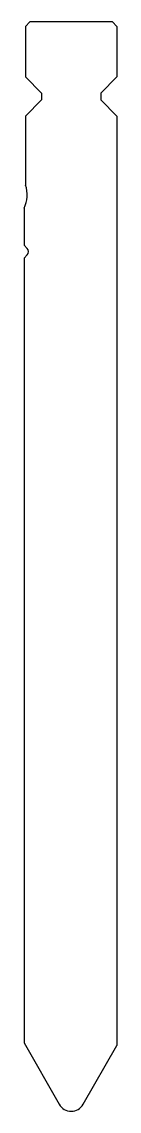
# Model space of a CAD drawing. Header units: metres. Extents: x 95 to 116, y 35 to 272.
import ezdxf

# ---------------------------------------------------------------- set-up
doc = ezdxf.new("R2010")
doc.units = ezdxf.units.M

msp = doc.modelspace()

# ---------------------------------------------------------------- linework, layer by layer
for p, q in [((95.547371, 271.422615), (96.547371, 272.422615)), ((95.547371, 271.422615), (95.547371, 260.422615)), ((114.547371, 272.422615), (96.547371, 272.422615)), ((114.547371, 272.422615), (115.547371, 271.422615)), ((115.547371, 271.422615), (115.547371, 260.422615)), ((95.547371, 260.422615), (99.047371, 256.922615)), ((115.547371, 260.422615), (112.047371, 256.922615)), ((99.047371, 256.922615), (99.047371, 255.422615)), ((112.047371, 256.922615), (112.047371, 255.422615)), ((99.047371, 255.422615), (95.547371, 251.922615)), ((112.047371, 255.422615), (115.547371, 251.922615)), ((95.547371, 251.922615), (95.547371, 236.9025)), ((115.547371, 251.922615), (115.547371, 49.743123)), ((95.247371, 231.891379), (95.247371, 223.836829)), ((95.247371, 223.836829), (95.954478, 223.129722)), ((95.954478, 221.715508), (95.247371, 221.008402)), ((95.247371, 221.008402), (95.247371, 50.262738)), ((95.247371, 50.262738), (102.949295, 36.922615)), ((108.145447, 36.922615), (115.547371, 49.743123))]:
    msp.add_line(p, q)
for centre, radius, start, end in [((89.957371, 234.722615), 6, 331.844071, 21.303874), ((95.247371, 222.422615), 1, 315, 45), ((105.547371, 38.422615), 3, 210, 330)]:
    msp.add_arc(centre, radius, start, end)

doc.saveas('drawing.dxf')
